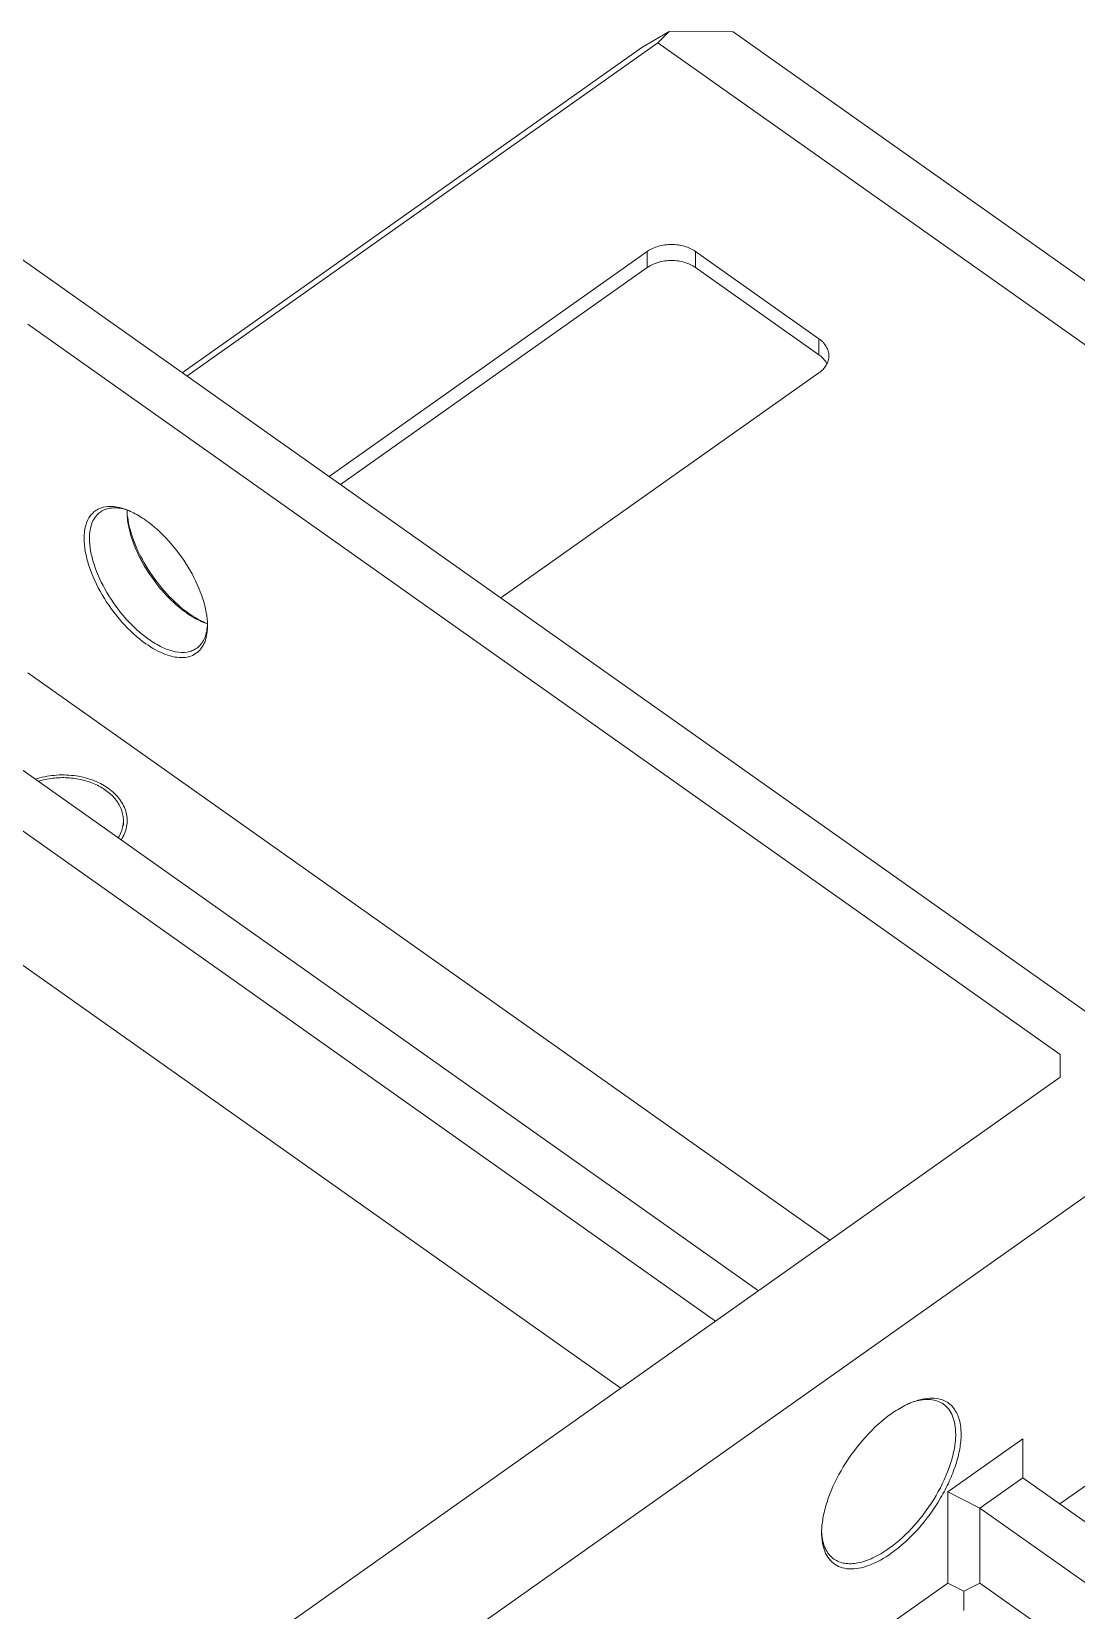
# Model space of a CAD drawing. Header units: millimetres. Extents: x 0 to 9253, y 0 to 2730.
# Drawn here: x 5298.4 to 5436.2, y 2084.3 to 2292.4 of the extents above; entities that cross this region are included whole.
import ezdxf

# ---------------------------------------------------------------- set-up
doc = ezdxf.new("R2010")
doc.units = ezdxf.units.MM
doc.layers.get('0').update_dxf_attribs({"lineweight": 13})

msp = doc.modelspace()

# ---------------------------------------------------------------- linework, layer by layer
at = {"color": 7, "linetype": 'Continuous'}
for p, q in [((5378.87, 2290.27), (5382.48, 2292.38)), ((5382.48, 2292.38), (5380.99, 2290.9)), ((5390.89, 2292.36), (5382.48, 2292.38)), ((5390.89, 2292.36), (5712.63, 2064.86)), ((5318.27, 2247.42), (5378.87, 2290.27)), ((5318.89, 2246.98), (5380.99, 2290.9)), ((5380.99, 2290.9), (5705.56, 2061.4)), ((5283.77, 2271.81), (5612.57, 2039.31)), ((5379.58, 2263.4), (5337.63, 2233.73)), ((5379.58, 2261.27), (5379.58, 2263.4)), ((5385.94, 2263.4), (5385.94, 2261.27)), ((5402.21, 2251.9), (5385.94, 2263.4)), ((5339.13, 2232.67), (5379.58, 2261.27)), ((5385.94, 2261.27), (5402.21, 2249.77)), ((5297.91, 2253.81), (5434.03, 2157.56)), ((5402.21, 2249.77), (5402.21, 2251.9)), ((5360.25, 2217.73), (5402.21, 2247.4)), ((5275.99, 2210.03), (5394.23, 2126.42)), ((5270.33, 2206.03), (5388.57, 2122.42)), ((5403.65, 2133.08), (5297.91, 2207.85)), ((5376.07, 2113.58), (5270.33, 2188.35)), ((5310.51, 2187.69), (5310.51, 2188.4)), ((5434.03, 2154.56), (5434.03, 2157.56)), ((5434.03, 2154.56), (5194.32, 1985.06)), ((5446.76, 2145.56), (5207.05, 1976.06)), ((5419.18, 2099.9), (5429.08, 2106.9)), ((5429.08, 2101.78), (5429.08, 2106.9)), ((5433.96, 2098.33), (5446.76, 2107.38)), ((5419.18, 2087.88), (5419.18, 2099.9)), ((5423.42, 2097.78), (5419.18, 2099.9)), ((5423.42, 2097.78), (5429.08, 2101.78)), ((5547.32, 2018.17), (5429.08, 2101.78)), ((5423.42, 2087.88), (5423.42, 2097.78)), ((5541.66, 2014.17), (5423.42, 2097.78)), ((5239.5, 1960.83), (5419.18, 2087.88)), ((5421.3, 2086.82), (5419.18, 2087.88)), ((5421.3, 2086.82), (5423.42, 2087.88)), ((5434.73, 2079.88), (5423.42, 2087.88)), ((5421.3, 2084.26), (5421.3, 2086.82))]:
    msp.add_line(p, q, dxfattribs=at)
for centre, radius, start, end in [((5308.19, 2222.18), 7.68, 70.5029, 73.6912), ((5307.98, 2221.56), 8.33, 69.1564, 70.5271), ((5307.79, 2221.08), 8.85, 67.2246, 69.1507), ((5318.44, 2229.08), 7.45, 178.079, 180.0102), ((5326.74, 2227.07), 13.8, 234.7296, 236.2319), ((5323.89, 2221.58), 7.59, 250.5271, 251.8465), ((5323.82, 2221.35), 7.36, 251.8511, 252.2953), ((5312.69, 2214.06), 8.91, 1.7239, 3.2492), ((5313.27, 2214.08), 8.33, 0.0102, 1.726), ((5306.49, 2188.4), 4.02, 350.05, 359.9967), ((5418.18, 2102.38), 10.05, 110.6899, 113.7217), ((5417.95, 2102.99), 9.39, 109.4716, 110.6802), ((5417.72, 2103.66), 8.68, 106.3072, 109.4972), ((5412.51, 2094.5), 9.95, 177.112, 178.4718), ((5411.94, 2094.51), 9.38, 178.4702, 179.992)]:
    msp.add_arc(centre, radius, start, end, dxfattribs=at)
for points, knots in [([(5385.94, 2263.4), (5385.5, 2263.71), (5384.46, 2264.18), (5382.76, 2264.4), (5381.06, 2264.18), (5380.02, 2263.71), (5379.58, 2263.4)], [0, 0, 0, 0, 0.240764, 0.5, 0.759237, 1, 1, 1, 1]), ([(5379.58, 2261.27), (5380.02, 2261.58), (5381.06, 2262.06), (5382.76, 2262.28), (5384.46, 2262.06), (5385.5, 2261.58), (5385.94, 2261.27)], [0, 0, 0, 0, 0.240764, 0.5, 0.759237, 1, 1, 1, 1]), ([(5403.53, 2249.65), (5403.53, 2249.85), (5403.46, 2250.28), (5403.1, 2251.11), (5402.59, 2251.62), (5402.21, 2251.9)], [0, 0, 0, 0, 0.232401, 0.473227, 1, 1, 1, 1]), ([(5402.21, 2249.77), (5402.29, 2249.72), (5402.6, 2249.48), (5402.87, 2249.2), (5403.04, 2248.97)], [0, 0, 0, 0, 0.260204, 1, 1, 1, 1]), ([(5402.21, 2247.4), (5402.59, 2247.67), (5403.1, 2248.18), (5403.46, 2249.01), (5403.53, 2249.44), (5403.53, 2249.65)], [0, 0, 0, 0, 0.526773, 0.767599, 1, 1, 1, 1]), ([(5308.51, 2229.78), (5308.05, 2229.76), (5307.37, 2229.59), (5306.61, 2229.09), (5305.97, 2228.41), (5305.44, 2227.21), (5305.33, 2226.15), (5305.33, 2225.58)], [0, 0, 0, 0, 0.235287, 0.347536, 0.461397, 0.708582, 1, 1, 1, 1]), ([(5307.47, 2229.06), (5307.24, 2228.9), (5306.81, 2228.48), (5306.36, 2227.66), (5306.09, 2226.68), (5306.04, 2225.96), (5306.04, 2225.58)], [0, 0, 0, 0, 0.218575, 0.451653, 0.710357, 1, 1, 1, 1]), ([(5310.75, 2229.4), (5310.44, 2229.49), (5309.83, 2229.61), (5308.95, 2229.62), (5308.14, 2229.45), (5307.68, 2229.21), (5307.47, 2229.06)], [0, 0, 0, 0, 0.284239, 0.541093, 0.776534, 1, 1, 1, 1]), ([(5310.35, 2229.55), (5310.19, 2229.59), (5309.59, 2229.75), (5308.96, 2229.81), (5308.51, 2229.78)], [0, 0, 0, 0, 0.26902, 1, 1, 1, 1]), ([(5311.06, 2228.02), (5311.05, 2228.11), (5311.01, 2228.46), (5310.99, 2228.82), (5310.99, 2229.08)], [0, 0, 0, 0, 0.25854, 1, 1, 1, 1]), ([(5313.47, 2227.96), (5313.28, 2228.1), (5312.56, 2228.58), (5311.8, 2228.99), (5311.22, 2229.24)], [0, 0, 0, 0, 0.2646, 1, 1, 1, 1]), ([(5319.12, 2215.7), (5318.08, 2216.44), (5316.11, 2218.23), (5313.69, 2221.41), (5311.9, 2224.86), (5311.2, 2227.3), (5311.06, 2228.46)], [0, 0, 0, 0, 0.247996, 0.513792, 0.772261, 1, 1, 1, 1]), ([(5317.75, 2216.59), (5316.87, 2217.33), (5315.23, 2219.02), (5313.21, 2221.88), (5311.74, 2224.91), (5311.18, 2227.02), (5311.06, 2228.02)], [0, 0, 0, 0, 0.255356, 0.520694, 0.77515, 1, 1, 1, 1]), ([(5321.58, 2214.57), (5321.55, 2215.14), (5321.38, 2216.32), (5320.65, 2218.8), (5319.12, 2221.92), (5316.63, 2225.28), (5314.56, 2227.19), (5313.47, 2227.96)], [0, 0, 0, 0, 0.105671, 0.222703, 0.480636, 0.749092, 1, 1, 1, 1]), ([(5305.33, 2225.58), (5305.33, 2225.02), (5305.46, 2223.81), (5306.11, 2221.26), (5307.63, 2218.01), (5310.18, 2214.5), (5312.32, 2212.51), (5313.47, 2211.7)], [0, 0, 0, 0, 0.102849, 0.218177, 0.475683, 0.746474, 1, 1, 1, 1]), ([(5306.04, 2225.58), (5306.04, 2225.04), (5306.16, 2223.89), (5306.79, 2221.45), (5308.24, 2218.34), (5310.68, 2214.98), (5312.73, 2213.08), (5313.82, 2212.31)], [0, 0, 0, 0, 0.102848, 0.218174, 0.475683, 0.746477, 1, 1, 1, 1]), ([(5318.77, 2215.81), (5318.68, 2215.87), (5318.34, 2216.12), (5318, 2216.38), (5317.75, 2216.59)], [0, 0, 0, 0, 0.244445, 1, 1, 1, 1]), ([(5319.78, 2215.15), (5319.72, 2215.19), (5319.48, 2215.33), (5319.24, 2215.48), (5319.07, 2215.6)], [0, 0, 0, 0, 0.245524, 1, 1, 1, 1]), ([(5320.2, 2215.01), (5320.11, 2215.07), (5319.74, 2215.28), (5319.39, 2215.52), (5319.12, 2215.7)], [0, 0, 0, 0, 0.243779, 1, 1, 1, 1]), ([(5320.78, 2214.65), (5320.7, 2214.68), (5320.36, 2214.84), (5320.03, 2215.01), (5319.78, 2215.15)], [0, 0, 0, 0, 0.242417, 1, 1, 1, 1]), ([(5321.23, 2214.49), (5321.15, 2214.53), (5320.79, 2214.69), (5320.45, 2214.87), (5320.2, 2215.01)], [0, 0, 0, 0, 0.242455, 1, 1, 1, 1]), ([(5321.36, 2214.42), (5321.31, 2214.43), (5321.12, 2214.5), (5320.93, 2214.58), (5320.78, 2214.65)], [0, 0, 0, 0, 0.244934, 1, 1, 1, 1]), ([(5313.47, 2211.7), (5314.27, 2211.13), (5315.52, 2210.41), (5317.24, 2209.92), (5318.38, 2209.83), (5319.4, 2210.02), (5320.26, 2210.49), (5320.93, 2211.23), (5321.21, 2211.84), (5321.32, 2212.17)], [0, 0, 0, 0, 0.319822, 0.455799, 0.576178, 0.684211, 0.785765, 0.888556, 1, 1, 1, 1]), ([(5313.82, 2212.31), (5314.4, 2211.89), (5315.54, 2211.21), (5317.28, 2210.59), (5318.66, 2210.51), (5319.59, 2210.76), (5319.99, 2210.97), (5320.17, 2211.1)], [0, 0, 0, 0, 0.311793, 0.579136, 0.803169, 0.903563, 1, 1, 1, 1]), ([(5320.17, 2211.1), (5320.38, 2211.25), (5320.76, 2211.61), (5321.19, 2212.31), (5321.47, 2213.14), (5321.56, 2213.75), (5321.58, 2214.07)], [0, 0, 0, 0, 0.223453, 0.458813, 0.715755, 1, 1, 1, 1]), ([(5321.32, 2212.17), (5321.37, 2212.31), (5321.54, 2212.94), (5321.6, 2213.59), (5321.6, 2214.08)], [0, 0, 0, 0, 0.232616, 1, 1, 1, 1]), ([(5308.52, 2192.65), (5307.2, 2193.58), (5304.73, 2194.4), (5301.4, 2194.45), (5299.7, 2194.1), (5298.9, 2193.84)], [0, 0, 0, 0, 0.485556, 0.745376, 1, 1, 1, 1]), ([(5299.27, 2193.57), (5299.89, 2193.76), (5301.17, 2194.03), (5303.14, 2194.09), (5305.08, 2193.81), (5306.59, 2193.3), (5307.67, 2192.74), (5308.39, 2192.25), (5309.02, 2191.71), (5309.55, 2191.11), (5309.97, 2190.47), (5310.28, 2189.8), (5310.46, 2189.1), (5310.51, 2188.63), (5310.51, 2188.4)], [0, 0, 0, 0, 0.13789, 0.278668, 0.418051, 0.551979, 0.61595, 0.677498, 0.736497, 0.792969, 0.847104, 0.899272, 0.950013, 1, 1, 1, 1]), ([(5310.2, 2185.84), (5310.55, 2186.37), (5311.06, 2187.55), (5311, 2189.5), (5310.1, 2191.3), (5309.09, 2192.24), (5308.52, 2192.65)], [0, 0, 0, 0, 0.244369, 0.479664, 0.726726, 1, 1, 1, 1]), ([(5310.44, 2187.7), (5310.4, 2187.42), (5310.24, 2186.87), (5309.98, 2186.35), (5309.82, 2186.11)], [0, 0, 0, 0, 0.491266, 1, 1, 1, 1]), ([(5417.35, 2112.26), (5417.19, 2112.27), (5416.49, 2112.28), (5415.79, 2112.15), (5415.28, 2112)], [0, 0, 0, 0, 0.232716, 1, 1, 1, 1]), ([(5420.95, 2107.52), (5420.95, 2108.16), (5420.83, 2109.36), (5420.22, 2110.71), (5419.5, 2111.48), (5418.65, 2112.05), (5417.87, 2112.23), (5417.35, 2112.26)], [0, 0, 0, 0, 0.291419, 0.538606, 0.652467, 0.764716, 1, 1, 1, 1]), ([(5411.75, 2110.21), (5410.51, 2109.33), (5408.16, 2107.16), (5405.33, 2103.34), (5403.6, 2099.8), (5402.8, 2096.98), (5402.61, 2095.64), (5402.57, 2095)], [0, 0, 0, 0, 0.251201, 0.519921, 0.777808, 0.894648, 1, 1, 1, 1]), ([(5414.14, 2111.58), (5413.94, 2111.49), (5413.11, 2111.1), (5412.33, 2110.61), (5411.75, 2110.21)], [0, 0, 0, 0, 0.23616, 1, 1, 1, 1]), ([(5418.62, 2111.47), (5418.38, 2111.64), (5417.83, 2111.92), (5416.89, 2112.11), (5415.85, 2112.08), (5415.15, 2111.93), (5414.78, 2111.82)], [0, 0, 0, 0, 0.2225, 0.45747, 0.714627, 1, 1, 1, 1]), ([(5420.24, 2107.52), (5420.24, 2107.94), (5420.18, 2108.76), (5419.88, 2109.88), (5419.37, 2110.81), (5418.88, 2111.28), (5418.62, 2111.47)], [0, 0, 0, 0, 0.289643, 0.548347, 0.781425, 1, 1, 1, 1]), ([(5411.4, 2092.43), (5412.64, 2093.3), (5414.97, 2095.47), (5417.74, 2099.29), (5419.39, 2102.82), (5420.1, 2105.59), (5420.24, 2106.9), (5420.24, 2107.52)], [0, 0, 0, 0, 0.253523, 0.524317, 0.781826, 0.897152, 1, 1, 1, 1]), ([(5411.75, 2091.82), (5413.05, 2092.74), (5415.46, 2094.99), (5417.89, 2098.32), (5419.42, 2101.25), (5420.27, 2103.43), (5420.81, 2105.51), (5420.95, 2106.87), (5420.95, 2107.52)], [0, 0, 0, 0, 0.253429, 0.524117, 0.656536, 0.781906, 0.89719, 1, 1, 1, 1]), ([(5402.56, 2094.52), (5402.56, 2094.32), (5402.58, 2093.59), (5402.71, 2092.86), (5402.88, 2092.35)], [0, 0, 0, 0, 0.268463, 1, 1, 1, 1]), ([(5402.58, 2094.5), (5402.6, 2094.13), (5402.69, 2093.42), (5403.01, 2092.45), (5403.5, 2091.65), (5403.95, 2091.23), (5404.18, 2091.06)], [0, 0, 0, 0, 0.284912, 0.542059, 0.777135, 1, 1, 1, 1]), ([(5402.88, 2092.35), (5403, 2091.98), (5403.32, 2091.29), (5404.07, 2090.46), (5405.05, 2089.92), (5406.2, 2089.71), (5407.49, 2089.81), (5409.43, 2090.37), (5410.84, 2091.18), (5411.75, 2091.82)], [0, 0, 0, 0, 0.111445, 0.214237, 0.315791, 0.423823, 0.544201, 0.680178, 1, 1, 1, 1]), ([(5404.18, 2091.06), (5404.39, 2090.91), (5404.84, 2090.67), (5405.9, 2090.39), (5407.47, 2090.47), (5409.45, 2091.18), (5410.74, 2091.96), (5411.4, 2092.43)], [0, 0, 0, 0, 0.096437, 0.196831, 0.420864, 0.688207, 1, 1, 1, 1])]:
    msp.add_open_spline(points, degree=3, knots=knots, dxfattribs=at)
msp.add_open_spline([(5403.04, 2248.97), (5403.12, 2248.85), (5403.2, 2248.72), (5403.27, 2248.59)], degree=3, dxfattribs=at)

doc.saveas('drawing.dxf')
